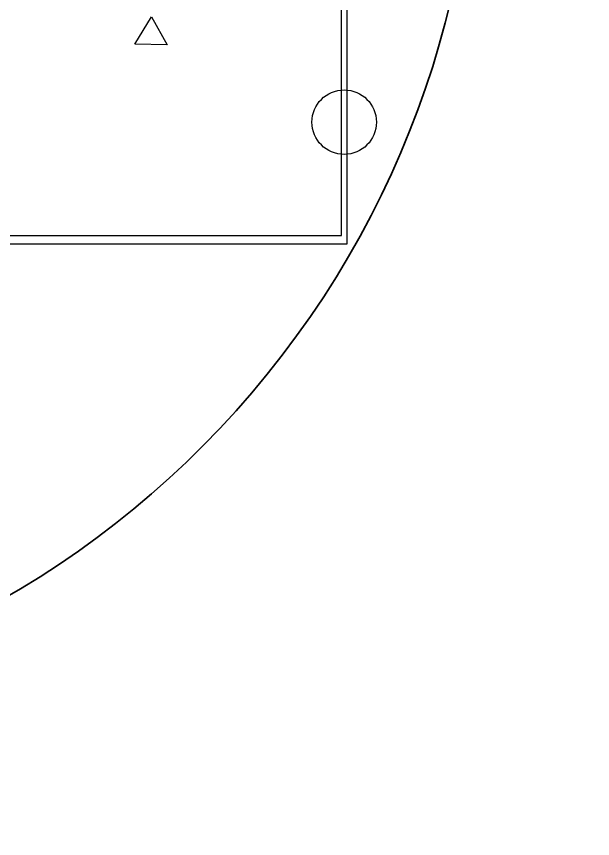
# Model space of a CAD drawing. Header units: inches. Extents: x -42 to 72, y -34 to 80.
# Drawn here: x 40.58 to 71.82, y -34.29 to 10.33 of the extents above; entities that cross this region are included whole.
import ezdxf

# ---------------------------------------------------------------- set-up
doc = ezdxf.new("R2010")
doc.units = ezdxf.units.IN
doc.header["$MEASUREMENT"] = 0
doc.layers.add('Layer 1', color=7, linetype='Continuous')

msp = doc.modelspace()

# ---------------------------------------------------------------- linework, layer by layer
for p, q in [((58.507, 47.967), (58.507, -2.034)), ((58.218, -1.558), (58.218, 47.412)), ((37.004, -1.558), (58.218, -1.558)), ((58.507, -2.034), (36.493, -2.034))]:
    msp.add_line(p, q)
msp.add_lwpolyline([(47.006, 8.83), (47.896, 10.316), (48.761, 8.796), (47.006, 8.83)])
msp.add_circle((58.354, 4.591), 1.75)
at = {"layer": 'Layer 1', "color": 240, "lineweight": 35, "true_color": 0xed1c24}
msp.add_open_spline([(54.183, -9.087), (71.825, 12.728), (68.441, 44.715), (46.625, 62.356), (24.81, 79.998), (-7.176, 76.614), (-24.818, 54.799), (-42.459, 32.984), (-39.075, 0.998), (-17.26, -16.644), (4.555, -34.286), (36.542, -30.902), (54.183, -9.087)], degree=3, knots=[0, 0, 0, 0, 1, 1, 1, 2, 2, 2, 3, 3, 3, 4, 4, 4, 4], dxfattribs=at)

doc.saveas('drawing.dxf')
